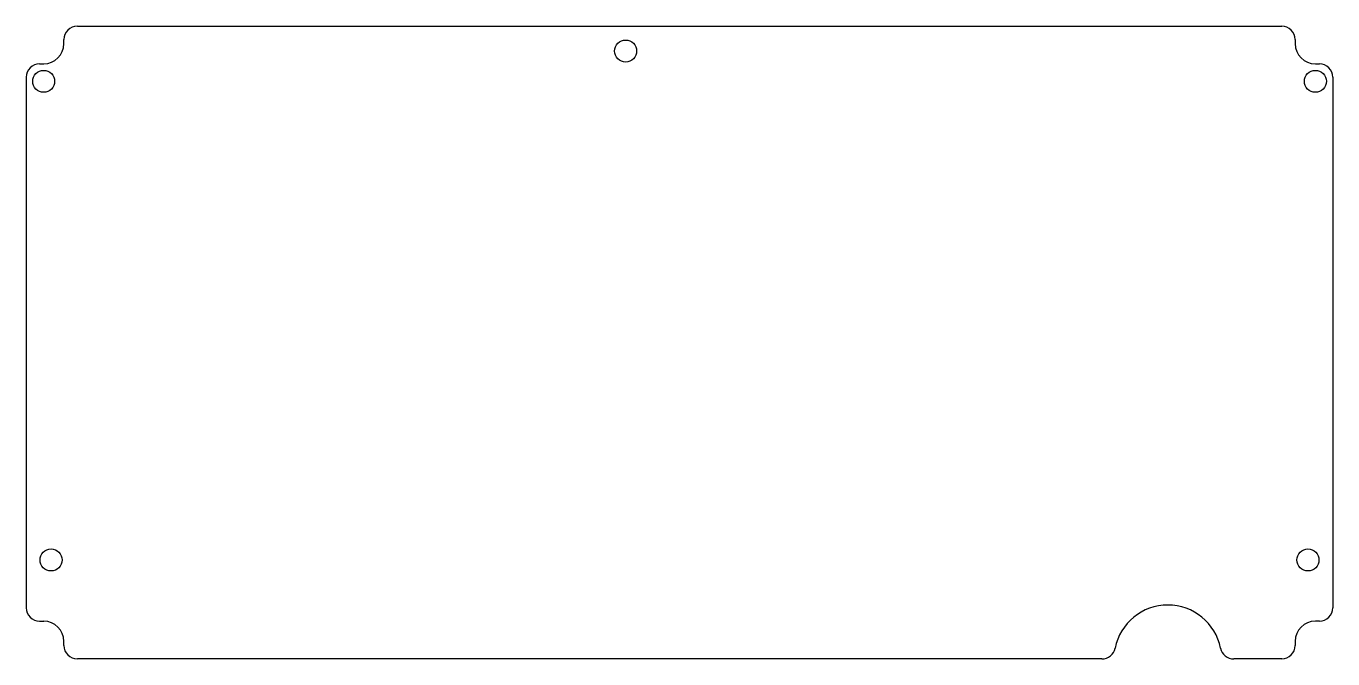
# Model space of a CAD drawing. Header units: millimetres. Extents: x 116 to 310, y 106 to 200.
import ezdxf

# ---------------------------------------------------------------- set-up
doc = ezdxf.new("R2010")
doc.units = ezdxf.units.MM
doc.layers.add('PCB_CUT_LAYER', color=7, linetype='Continuous')

msp = doc.modelspace()

# ---------------------------------------------------------------- linework, layer by layer
at = {"layer": 'PCB_CUT_LAYER'}
for p, q in [((123.46, 199.83), (302.26, 199.83)), ((121.46, 197.23), (121.46, 197.83)), ((304.26, 197.83), (304.26, 197.23)), ((117.86, 194.23), (118.46, 194.23)), ((307.26, 194.23), (307.86, 194.23)), ((115.86, 192.23), (115.86, 113.43)), ((309.86, 192.23), (309.86, 113.43)), ((117.86, 111.43), (118.46, 111.43)), ((307.86, 111.43), (307.26, 111.43)), ((121.46, 107.83), (121.46, 108.43)), ((304.26, 108.43), (304.26, 107.83)), ((275.56, 105.83), (123.46, 105.83)), ((302.26, 105.83), (295.15, 105.83))]:
    msp.add_line(p, q, dxfattribs=at)
for centre, radius in [((204.86, 196.13), 1.63), ((118.46, 191.63), 1.62), ((307.26, 191.63), 1.63), ((119.56, 120.53), 1.63), ((306.16, 120.53), 1.63)]:
    msp.add_circle(centre, radius, dxfattribs=at)
for centre, radius, start, end in [((123.46, 197.83), 2, 90, 180), ((302.26, 197.83), 2, 0, 90), ((118.46, 197.23), 3, 270, 0), ((307.26, 197.23), 3, 180, 270), ((117.86, 192.23), 2, 90, 180), ((307.86, 192.23), 2, 0, 90), ((117.86, 113.43), 2, 180, 270), ((285.36, 105.83), 8, 11.537, 168.463), ((307.86, 113.43), 2, 270, 0), ((118.46, 108.43), 3, 0, 90), ((307.26, 108.43), 3, 90, 180), ((123.46, 107.83), 2, 180, 270), ((275.56, 107.83), 2, 270, 348.463), ((295.15, 107.83), 2, 191.537, 270), ((302.26, 107.83), 2, 270, 0)]:
    msp.add_arc(centre, radius, start, end, dxfattribs=at)

doc.saveas('drawing.dxf')
